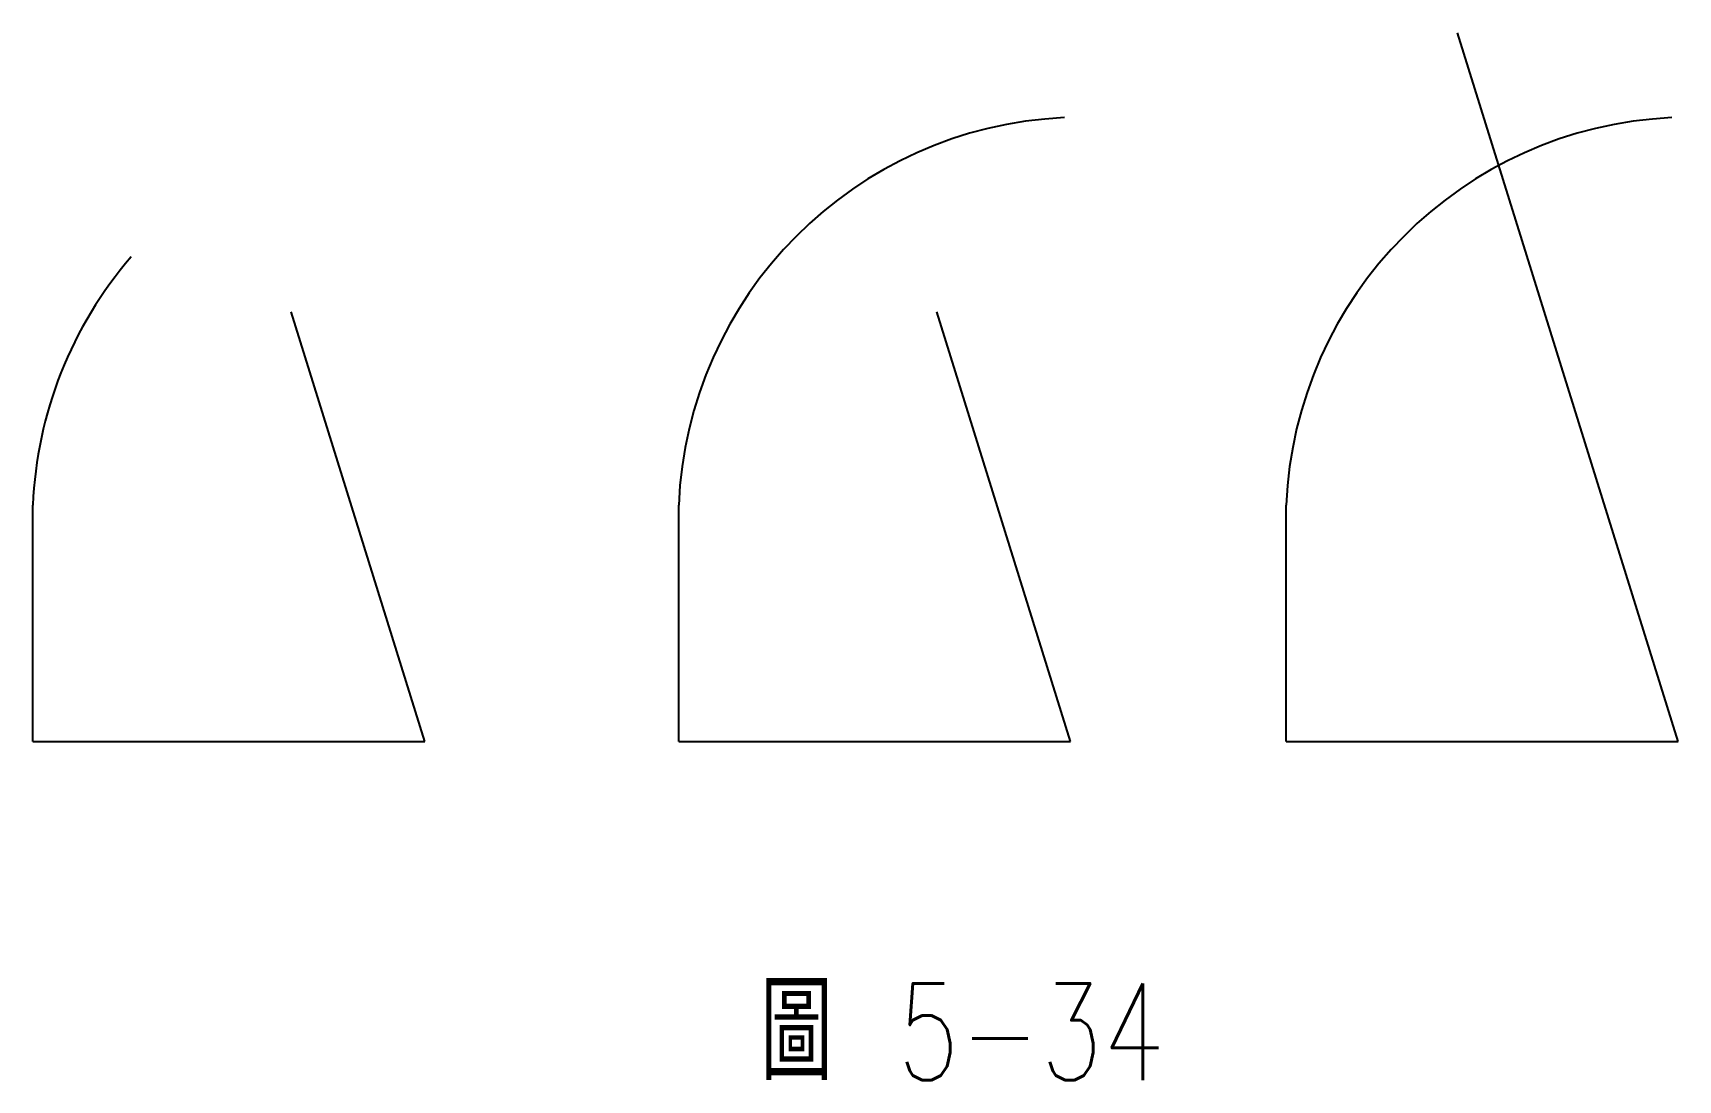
# Model space of a CAD drawing. Extents: x 73.1 to 124.1, y 218.6 to 251.1.
import ezdxf

# ---------------------------------------------------------------- set-up
doc = ezdxf.new("R2010")
doc.units = 0
doc.layers.add('輪廓線', color=7, linetype='CONTINUOUS')
doc.styles.add('CNS', font='txt.shx', dxfattribs={"width": 0.75, "height": 3, "bigfont": 'chineset.shx'})

msp = doc.modelspace()

# ---------------------------------------------------------------- linework, layer by layer
at = {"layer": '輪廓線'}
for p, q in [((124.145, 229.073), (117.302, 251.056)), ((85.255, 229.073), (81.107, 242.398)), ((105.294, 229.073), (101.145, 242.398)), ((73.095, 229.073), (73.095, 236.404)), ((93.134, 229.073), (93.134, 236.404)), ((111.985, 229.073), (111.985, 236.404)), ((73.095, 229.073), (85.255, 229.073)), ((93.134, 229.073), (105.294, 229.073)), ((111.985, 229.073), (124.145, 229.073))]:
    msp.add_line(p, q, dxfattribs=at)
for centre, start in [((105.672, 235.891), 92.6021), ((124.524, 235.891), 92.6021), ((85.633, 235.891), 139.1202)]:
    msp.add_arc(centre, 12.549, start, 177.659, dxfattribs=at)

# ---------------------------------------------------------------- texts
at = {"layer": '輪廓線', "style": 'CNS', "width": 0.75}
msp.add_text('圖 5-34', height=3, dxfattribs=at).set_placement((95.666, 218.566))

doc.saveas('drawing.dxf')
